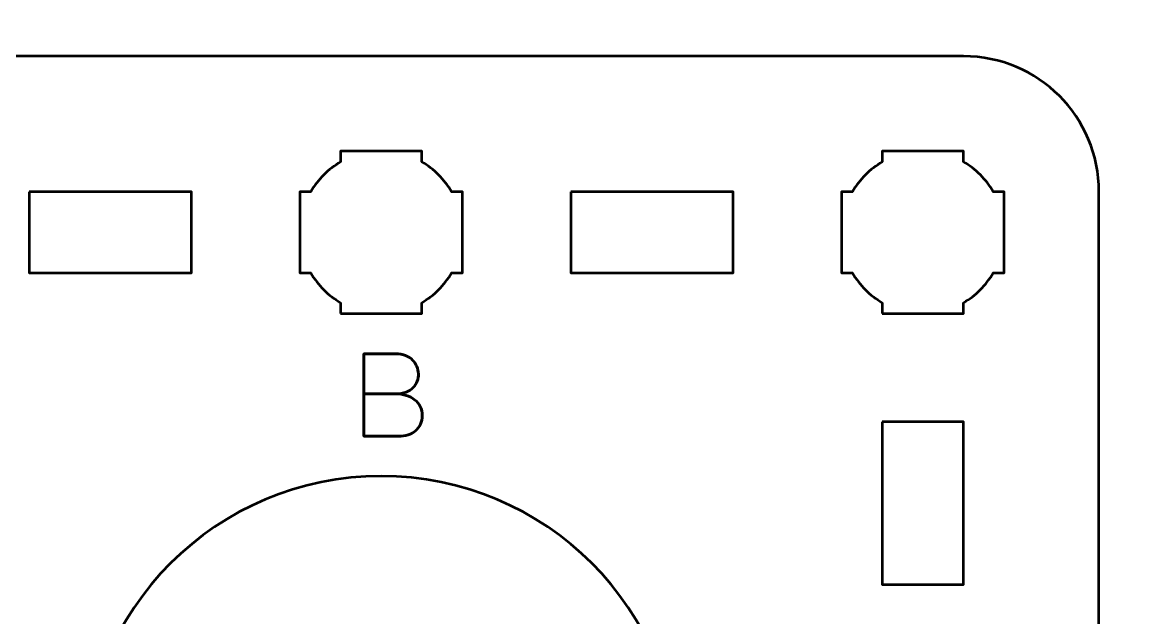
# Model space of a CAD drawing. Header units: centimetres. Extents: x -21 to 0, y -29.7 to 0.
# Drawn here: x -18.825 to -14.725, y -24.973 to -22.774 of the extents above; entities that cross this region are included whole.
import ezdxf

# ---------------------------------------------------------------- set-up
doc = ezdxf.new("R2010")
doc.units = ezdxf.units.CM
doc.header["$MEASUREMENT"] = 0
doc.layers.add('Layer 1', color=7, linetype='Continuous')

msp = doc.modelspace()

# ---------------------------------------------------------------- linework, layer by layer
at = {"layer": 'Layer 1', "color": 1, "lineweight": 53}
msp.add_open_spline([(-21.00003, -29.19995), (-21.00003, -29.19995), (-21.00003, -1.69992), (-21.00003, -1.69992), (-21.00003, -1.69992), (-21.00003, -1.61709), (-20.93286, -1.54992), (-20.85003, -1.54992), (-20.85003, -1.54992), (-20.7672, -1.54992), (-20.70003, -1.48275), (-20.70003, -1.39992), (-20.70003, -1.39992), (-20.70003, -1.31709), (-20.7672, -1.24992), (-20.85003, -1.24992), (-20.85003, -1.24992), (-20.93286, -1.24992), (-21.00003, -1.18275), (-21.00003, -1.09992), (-21.00003, -1.09992), (-21.00003, -1.09992), (-21.00003, -0.49992), (-21.00003, -0.49992), (-21.00003, -0.49992), (-21.00003, -0.22295), (-20.77694, 0.00004), (-20.49994, 0.00004), (-20.49994, 0.00004), (-20.49994, 0.00004), (-0.50008, 0.00004), (-0.50008, 0.00004), (-0.50008, 0.00004), (-0.22294, 0.00004), (0.00002, -0.22295), (0.00002, -0.49992), (0.00002, -0.49992), (0.00002, -0.49992), (0.00002, -29.19995), (0.00002, -29.19995), (0.00002, -29.19995), (0.00002, -29.47695), (-0.22294, -29.70004), (-0.50008, -29.70004), (-0.50008, -29.70004), (-0.50008, -29.70004), (-20.49994, -29.70004), (-20.49994, -29.70004), (-20.49994, -29.70004), (-20.77694, -29.70004), (-21.00003, -29.47695), (-21.00003, -29.19995)], degree=3, knots=[0, 0, 0, 0, 0.0769231, 0.0769231, 0.0769231, 0.0769231, 0.1538462, 0.1538462, 0.1538462, 0.1538462, 0.2307692, 0.2307692, 0.2307692, 0.2307692, 0.3076923, 0.3076923, 0.3076923, 0.3076923, 0.3846154, 0.3846154, 0.3846154, 0.3846154, 0.4615385, 0.4615385, 0.4615385, 0.4615385, 0.5384615, 0.5384615, 0.5384615, 0.5384615, 0.6153846, 0.6153846, 0.6153846, 0.6153846, 0.6923077, 0.6923077, 0.6923077, 0.6923077, 0.7692308, 0.7692308, 0.7692308, 0.7692308, 0.8461538, 0.8461538, 0.8461538, 0.8461538, 0.9230769, 0.9230769, 0.9230769, 0.9230769, 1, 1, 1, 1], dxfattribs=at)
at = {"layer": 'Layer 1', "color": 3, "lineweight": 53}
msp.add_open_spline([(-19.64993, -22.89997), (-19.64993, -22.89997), (-15.35006, -22.89997), (-15.35006, -22.89997), (-15.35006, -22.89997), (-15.07292, -22.89997), (-14.84996, -23.12306), (-14.84996, -23.40006), (-14.84996, -23.40006), (-14.84996, -23.40006), (-14.84996, -27.69993), (-14.84996, -27.69993), (-14.84996, -27.69993), (-14.84996, -27.97707), (-15.07292, -28.20003), (-15.35006, -28.20003), (-15.35006, -28.20003), (-15.35006, -28.20003), (-19.64993, -28.20003), (-19.64993, -28.20003), (-19.64993, -28.20003), (-19.92693, -28.20003), (-20.15002, -27.97707), (-20.15002, -27.69993), (-20.15002, -27.69993), (-20.15002, -27.69993), (-20.15002, -23.40006), (-20.15002, -23.40006), (-20.15002, -23.40006), (-20.15002, -23.12306), (-19.92693, -22.89997), (-19.64993, -22.89997)], degree=3, knots=[0, 0, 0, 0, 0.125, 0.125, 0.125, 0.125, 0.25, 0.25, 0.25, 0.25, 0.375, 0.375, 0.375, 0.375, 0.5, 0.5, 0.5, 0.5, 0.625, 0.625, 0.625, 0.625, 0.75, 0.75, 0.75, 0.75, 0.875, 0.875, 0.875, 0.875, 1, 1, 1, 1], dxfattribs=at)
at = {"layer": 'Layer 1', "lineweight": 53}
for points, knots in [([(-17.64998, -23.85006), (-17.64998, -23.85006), (-17.64998, -23.80988), (-17.64998, -23.80988), (-17.64998, -23.80988), (-17.69552, -23.78355), (-17.73348, -23.7456), (-17.75983, -23.70007), (-17.75983, -23.70007), (-17.75983, -23.70007), (-17.79998, -23.70007), (-17.79998, -23.70007), (-17.79998, -23.70007), (-17.79998, -23.70007), (-17.79998, -23.55155), (-17.79998, -23.55155), (-17.79998, -23.55155), (-17.79998, -23.55155), (-17.8, -23.55), (-17.8, -23.55), (-17.8, -23.55), (-17.8, -23.55), (-17.79998, -23.54845), (-17.79998, -23.54845), (-17.79998, -23.54845), (-17.79998, -23.54845), (-17.79998, -23.40006), (-17.79998, -23.40006), (-17.79998, -23.40006), (-17.79998, -23.40006), (-17.75988, -23.40006), (-17.75988, -23.40006), (-17.75988, -23.40006), (-17.73353, -23.35449), (-17.69554, -23.31649), (-17.64998, -23.29013), (-17.64998, -23.29013), (-17.64998, -23.29013), (-17.64998, -23.25005), (-17.64998, -23.25005), (-17.64998, -23.25005), (-17.64998, -23.25005), (-17.50464, -23.25005), (-17.50464, -23.25005), (-17.50464, -23.25005), (-17.50464, -23.25005), (-17.5, -23.24999), (-17.5, -23.24999), (-17.5, -23.24999), (-17.5, -23.24999), (-17.49535, -23.25005), (-17.49535, -23.25005), (-17.49535, -23.25005), (-17.49535, -23.25005), (-17.34997, -23.25005), (-17.34997, -23.25005), (-17.34997, -23.25005), (-17.34997, -23.25005), (-17.34997, -23.29013), (-17.34997, -23.29013), (-17.34997, -23.29013), (-17.3044, -23.31649), (-17.26643, -23.35449), (-17.24009, -23.40006), (-17.24009, -23.40006), (-17.24009, -23.40006), (-17.19997, -23.40006), (-17.19997, -23.40006), (-17.19997, -23.40006), (-17.19997, -23.40006), (-17.19997, -23.70007), (-17.19997, -23.70007), (-17.19997, -23.70007), (-17.19997, -23.70007), (-17.24014, -23.70007), (-17.24014, -23.70007), (-17.24014, -23.70007), (-17.26648, -23.7456), (-17.30444, -23.78355), (-17.34997, -23.80988), (-17.34997, -23.80988), (-17.34997, -23.80988), (-17.34997, -23.85006), (-17.34997, -23.85006), (-17.34997, -23.85006), (-17.34997, -23.85006), (-17.64998, -23.85006), (-17.64998, -23.85006)], [0, 0, 0, 0, 0.0454545, 0.0454545, 0.0454545, 0.0454545, 0.0909091, 0.0909091, 0.0909091, 0.0909091, 0.1363636, 0.1363636, 0.1363636, 0.1363636, 0.1818182, 0.1818182, 0.1818182, 0.1818182, 0.2272727, 0.2272727, 0.2272727, 0.2272727, 0.2727273, 0.2727273, 0.2727273, 0.2727273, 0.3181818, 0.3181818, 0.3181818, 0.3181818, 0.3636364, 0.3636364, 0.3636364, 0.3636364, 0.4090909, 0.4090909, 0.4090909, 0.4090909, 0.4545455, 0.4545455, 0.4545455, 0.4545455, 0.5, 0.5, 0.5, 0.5, 0.5454545, 0.5454545, 0.5454545, 0.5454545, 0.5909091, 0.5909091, 0.5909091, 0.5909091, 0.6363636, 0.6363636, 0.6363636, 0.6363636, 0.6818182, 0.6818182, 0.6818182, 0.6818182, 0.7272727, 0.7272727, 0.7272727, 0.7272727, 0.7727273, 0.7727273, 0.7727273, 0.7727273, 0.8181818, 0.8181818, 0.8181818, 0.8181818, 0.8636364, 0.8636364, 0.8636364, 0.8636364, 0.9090909, 0.9090909, 0.9090909, 0.9090909, 0.9545455, 0.9545455, 0.9545455, 0.9545455, 1, 1, 1, 1]), ([(-15.64998, -23.85006), (-15.64998, -23.85006), (-15.64998, -23.80988), (-15.64998, -23.80988), (-15.64998, -23.80988), (-15.69552, -23.78355), (-15.73348, -23.7456), (-15.75983, -23.70007), (-15.75983, -23.70007), (-15.75983, -23.70007), (-15.79998, -23.70007), (-15.79998, -23.70007), (-15.79998, -23.70007), (-15.79998, -23.70007), (-15.79998, -23.55155), (-15.79998, -23.55155), (-15.79998, -23.55155), (-15.79998, -23.55155), (-15.8, -23.55), (-15.8, -23.55), (-15.8, -23.55), (-15.8, -23.55), (-15.79998, -23.54845), (-15.79998, -23.54845), (-15.79998, -23.54845), (-15.79998, -23.54845), (-15.79998, -23.40006), (-15.79998, -23.40006), (-15.79998, -23.40006), (-15.79998, -23.40006), (-15.75988, -23.40006), (-15.75988, -23.40006), (-15.75988, -23.40006), (-15.73353, -23.35449), (-15.69554, -23.31649), (-15.64998, -23.29013), (-15.64998, -23.29013), (-15.64998, -23.29013), (-15.64998, -23.25005), (-15.64998, -23.25005), (-15.64998, -23.25005), (-15.64998, -23.25005), (-15.50464, -23.25005), (-15.50464, -23.25005), (-15.50464, -23.25005), (-15.50464, -23.25005), (-15.5, -23.24999), (-15.5, -23.24999), (-15.5, -23.24999), (-15.5, -23.24999), (-15.49535, -23.25005), (-15.49535, -23.25005), (-15.49535, -23.25005), (-15.49535, -23.25005), (-15.34997, -23.25005), (-15.34997, -23.25005), (-15.34997, -23.25005), (-15.34997, -23.25005), (-15.34997, -23.29013), (-15.34997, -23.29013), (-15.34997, -23.29013), (-15.3044, -23.31649), (-15.26643, -23.35449), (-15.24009, -23.40006), (-15.24009, -23.40006), (-15.24009, -23.40006), (-15.19997, -23.40006), (-15.19997, -23.40006), (-15.19997, -23.40006), (-15.19997, -23.40006), (-15.19997, -23.70007), (-15.19997, -23.70007), (-15.19997, -23.70007), (-15.19997, -23.70007), (-15.24014, -23.70007), (-15.24014, -23.70007), (-15.24014, -23.70007), (-15.26648, -23.7456), (-15.30444, -23.78355), (-15.34997, -23.80988), (-15.34997, -23.80988), (-15.34997, -23.80988), (-15.34997, -23.85006), (-15.34997, -23.85006), (-15.34997, -23.85006), (-15.34997, -23.85006), (-15.64998, -23.85006), (-15.64998, -23.85006)], [0, 0, 0, 0, 0.0454545, 0.0454545, 0.0454545, 0.0454545, 0.0909091, 0.0909091, 0.0909091, 0.0909091, 0.1363636, 0.1363636, 0.1363636, 0.1363636, 0.1818182, 0.1818182, 0.1818182, 0.1818182, 0.2272727, 0.2272727, 0.2272727, 0.2272727, 0.2727273, 0.2727273, 0.2727273, 0.2727273, 0.3181818, 0.3181818, 0.3181818, 0.3181818, 0.3636364, 0.3636364, 0.3636364, 0.3636364, 0.4090909, 0.4090909, 0.4090909, 0.4090909, 0.4545455, 0.4545455, 0.4545455, 0.4545455, 0.5, 0.5, 0.5, 0.5, 0.5454545, 0.5454545, 0.5454545, 0.5454545, 0.5909091, 0.5909091, 0.5909091, 0.5909091, 0.6363636, 0.6363636, 0.6363636, 0.6363636, 0.6818182, 0.6818182, 0.6818182, 0.6818182, 0.7272727, 0.7272727, 0.7272727, 0.7272727, 0.7727273, 0.7727273, 0.7727273, 0.7727273, 0.8181818, 0.8181818, 0.8181818, 0.8181818, 0.8636364, 0.8636364, 0.8636364, 0.8636364, 0.9090909, 0.9090909, 0.9090909, 0.9090909, 0.9545455, 0.9545455, 0.9545455, 0.9545455, 1, 1, 1, 1]), ([(-18.79998, -23.40006), (-18.79998, -23.40006), (-18.19997, -23.40006), (-18.19997, -23.40006), (-18.19997, -23.40006), (-18.19997, -23.40006), (-18.19997, -23.70007), (-18.19997, -23.70007), (-18.19997, -23.70007), (-18.19997, -23.70007), (-18.79998, -23.70007), (-18.79998, -23.70007), (-18.79998, -23.70007), (-18.79998, -23.70007), (-18.79998, -23.40006), (-18.79998, -23.40006)], [0, 0, 0, 0, 0.25, 0.25, 0.25, 0.25, 0.5, 0.5, 0.5, 0.5, 0.75, 0.75, 0.75, 0.75, 1, 1, 1, 1]), ([(-16.80001, -23.40006), (-16.80001, -23.40006), (-16.20001, -23.40006), (-16.20001, -23.40006), (-16.20001, -23.40006), (-16.20001, -23.40006), (-16.20001, -23.70007), (-16.20001, -23.70007), (-16.20001, -23.70007), (-16.20001, -23.70007), (-16.80001, -23.70007), (-16.80001, -23.70007), (-16.80001, -23.70007), (-16.80001, -23.70007), (-16.80001, -23.40006), (-16.80001, -23.40006)], [0, 0, 0, 0, 0.25, 0.25, 0.25, 0.25, 0.5, 0.5, 0.5, 0.5, 0.75, 0.75, 0.75, 0.75, 1, 1, 1, 1]), ([(-15.65006, -24.25001), (-15.65006, -24.25001), (-15.35006, -24.25001), (-15.35006, -24.25001), (-15.35006, -24.25001), (-15.35006, -24.25001), (-15.35006, -24.85002), (-15.35006, -24.85002), (-15.35006, -24.85002), (-15.35006, -24.85002), (-15.65006, -24.85002), (-15.65006, -24.85002), (-15.65006, -24.85002), (-15.65006, -24.85002), (-15.65006, -24.25001), (-15.65006, -24.25001)], [0, 0, 0, 0, 0.25, 0.25, 0.25, 0.25, 0.5, 0.5, 0.5, 0.5, 0.75, 0.75, 0.75, 0.75, 1, 1, 1, 1])]:
    msp.add_open_spline(points, degree=3, knots=knots, dxfattribs=at)
at = {"layer": 'Layer 1', "color": 5, "lineweight": 53}
msp.add_open_spline([(-17.56459, -24.14636), (-17.56459, -24.14636), (-17.44733, -24.14636), (-17.44733, -24.14636), (-17.44733, -24.14636), (-17.43209, -24.14629), (-17.41911, -24.14418), (-17.40817, -24.14001), (-17.40817, -24.14001), (-17.3973, -24.13592), (-17.38849, -24.13035), (-17.38164, -24.12336), (-17.38164, -24.12336), (-17.3748, -24.11638), (-17.36986, -24.10848), (-17.36675, -24.09973), (-17.36675, -24.09973), (-17.36372, -24.09105), (-17.36231, -24.08202), (-17.36266, -24.07271), (-17.36266, -24.07271), (-17.36309, -24.06339), (-17.36506, -24.05436), (-17.36859, -24.04554), (-17.36859, -24.04554), (-17.37205, -24.03672), (-17.37727, -24.02875), (-17.38411, -24.02162), (-17.38411, -24.02162), (-17.39095, -24.0145), (-17.39949, -24.00885), (-17.40986, -24.00469), (-17.40986, -24.00469), (-17.42024, -24.00046), (-17.43244, -23.99827), (-17.44648, -23.9982), (-17.44648, -23.9982), (-17.44648, -23.9982), (-17.56459, -23.9982), (-17.56459, -23.9982), (-17.56459, -23.9982), (-17.56459, -23.9982), (-17.56459, -24.30342), (-17.56459, -24.30342), (-17.56459, -24.30342), (-17.56459, -24.30342), (-17.43463, -24.30342), (-17.43463, -24.30342), (-17.43463, -24.30342), (-17.42249, -24.30342), (-17.4112, -24.30166), (-17.40076, -24.2982), (-17.40076, -24.2982), (-17.39032, -24.29467), (-17.38122, -24.28966), (-17.37332, -24.28296), (-17.37332, -24.28296), (-17.36548, -24.27633), (-17.35935, -24.26828), (-17.35497, -24.25876), (-17.35497, -24.25876), (-17.3506, -24.24923), (-17.34834, -24.23844), (-17.34827, -24.22637), (-17.34827, -24.22637), (-17.34855, -24.21424), (-17.35109, -24.2033), (-17.35596, -24.1935), (-17.35596, -24.1935), (-17.36083, -24.18369), (-17.3676, -24.17529), (-17.37635, -24.16824), (-17.37635, -24.16824), (-17.3851, -24.16125), (-17.39554, -24.15582), (-17.40754, -24.15208), (-17.40754, -24.15208), (-17.41953, -24.14834), (-17.43279, -24.14644), (-17.44733, -24.14636), (-17.44733, -24.14636), (-17.43279, -24.14644), (-17.41953, -24.14834), (-17.40754, -24.15208), (-17.40754, -24.15208), (-17.39554, -24.15582), (-17.3851, -24.16125), (-17.37635, -24.16824), (-17.37635, -24.16824), (-17.3676, -24.17529), (-17.36083, -24.18369), (-17.35596, -24.1935), (-17.35596, -24.1935), (-17.35109, -24.2033), (-17.34855, -24.21424), (-17.34827, -24.22637), (-17.34827, -24.22637), (-17.34834, -24.23844), (-17.3506, -24.24923), (-17.35497, -24.25876), (-17.35497, -24.25876), (-17.35935, -24.26828), (-17.36548, -24.27633), (-17.37332, -24.28296), (-17.37332, -24.28296), (-17.38122, -24.28966), (-17.39032, -24.29467), (-17.40076, -24.2982), (-17.40076, -24.2982), (-17.4112, -24.30166), (-17.42249, -24.30342), (-17.43463, -24.30342), (-17.43463, -24.30342), (-17.43463, -24.30342), (-17.56459, -24.30342), (-17.56459, -24.30342), (-17.56459, -24.30342), (-17.56459, -24.30342), (-17.56459, -23.9982), (-17.56459, -23.9982), (-17.56459, -23.9982), (-17.56459, -23.9982), (-17.44648, -23.9982), (-17.44648, -23.9982), (-17.44648, -23.9982), (-17.43244, -23.99827), (-17.42024, -24.00046), (-17.40986, -24.00469), (-17.40986, -24.00469), (-17.39949, -24.00885), (-17.39095, -24.0145), (-17.38411, -24.02162), (-17.38411, -24.02162), (-17.37727, -24.02875), (-17.37205, -24.03672), (-17.36859, -24.04554), (-17.36859, -24.04554), (-17.36506, -24.05436), (-17.36309, -24.06339), (-17.36266, -24.07271), (-17.36266, -24.07271), (-17.36231, -24.08202), (-17.36372, -24.09105), (-17.36675, -24.09973), (-17.36675, -24.09973), (-17.36986, -24.10848), (-17.3748, -24.11638), (-17.38164, -24.12336), (-17.38164, -24.12336), (-17.38849, -24.13035), (-17.3973, -24.13592), (-17.40817, -24.14001), (-17.40817, -24.14001), (-17.41911, -24.14418), (-17.43209, -24.14629), (-17.44733, -24.14636), (-17.44733, -24.14636), (-17.44733, -24.14636), (-17.56459, -24.14636), (-17.56459, -24.14636)], degree=3, knots=[0, 0, 0, 0, 0.025, 0.025, 0.025, 0.025, 0.05, 0.05, 0.05, 0.05, 0.075, 0.075, 0.075, 0.075, 0.1, 0.1, 0.1, 0.1, 0.125, 0.125, 0.125, 0.125, 0.15, 0.15, 0.15, 0.15, 0.175, 0.175, 0.175, 0.175, 0.2, 0.2, 0.2, 0.2, 0.225, 0.225, 0.225, 0.225, 0.25, 0.25, 0.25, 0.25, 0.275, 0.275, 0.275, 0.275, 0.3, 0.3, 0.3, 0.3, 0.325, 0.325, 0.325, 0.325, 0.35, 0.35, 0.35, 0.35, 0.375, 0.375, 0.375, 0.375, 0.4, 0.4, 0.4, 0.4, 0.425, 0.425, 0.425, 0.425, 0.45, 0.45, 0.45, 0.45, 0.475, 0.475, 0.475, 0.475, 0.5, 0.5, 0.5, 0.5, 0.525, 0.525, 0.525, 0.525, 0.55, 0.55, 0.55, 0.55, 0.575, 0.575, 0.575, 0.575, 0.6, 0.6, 0.6, 0.6, 0.625, 0.625, 0.625, 0.625, 0.65, 0.65, 0.65, 0.65, 0.675, 0.675, 0.675, 0.675, 0.7, 0.7, 0.7, 0.7, 0.725, 0.725, 0.725, 0.725, 0.75, 0.75, 0.75, 0.75, 0.775, 0.775, 0.775, 0.775, 0.8, 0.8, 0.8, 0.8, 0.825, 0.825, 0.825, 0.825, 0.85, 0.85, 0.85, 0.85, 0.875, 0.875, 0.875, 0.875, 0.9, 0.9, 0.9, 0.9, 0.925, 0.925, 0.925, 0.925, 0.95, 0.95, 0.95, 0.95, 0.975, 0.975, 0.975, 0.975, 1, 1, 1, 1], dxfattribs=at)
at = {"layer": 'Layer 1', "color": 250, "lineweight": 53}
msp.add_open_spline([(-17.49999, -24.45), (-16.89257, -24.45), (-16.39999, -24.94258), (-16.39999, -25.55), (-16.39999, -25.55), (-16.39999, -26.15742), (-16.89257, -26.65), (-17.49999, -26.65), (-17.49999, -26.65), (-18.10741, -26.65), (-18.59999, -26.15742), (-18.59999, -25.55), (-18.59999, -25.55), (-18.59999, -24.94258), (-18.10741, -24.45), (-17.49999, -24.45)], degree=3, knots=[0, 0, 0, 0, 0.25, 0.25, 0.25, 0.25, 0.5, 0.5, 0.5, 0.5, 0.75, 0.75, 0.75, 0.75, 1, 1, 1, 1], dxfattribs=at)

doc.saveas('drawing.dxf')
